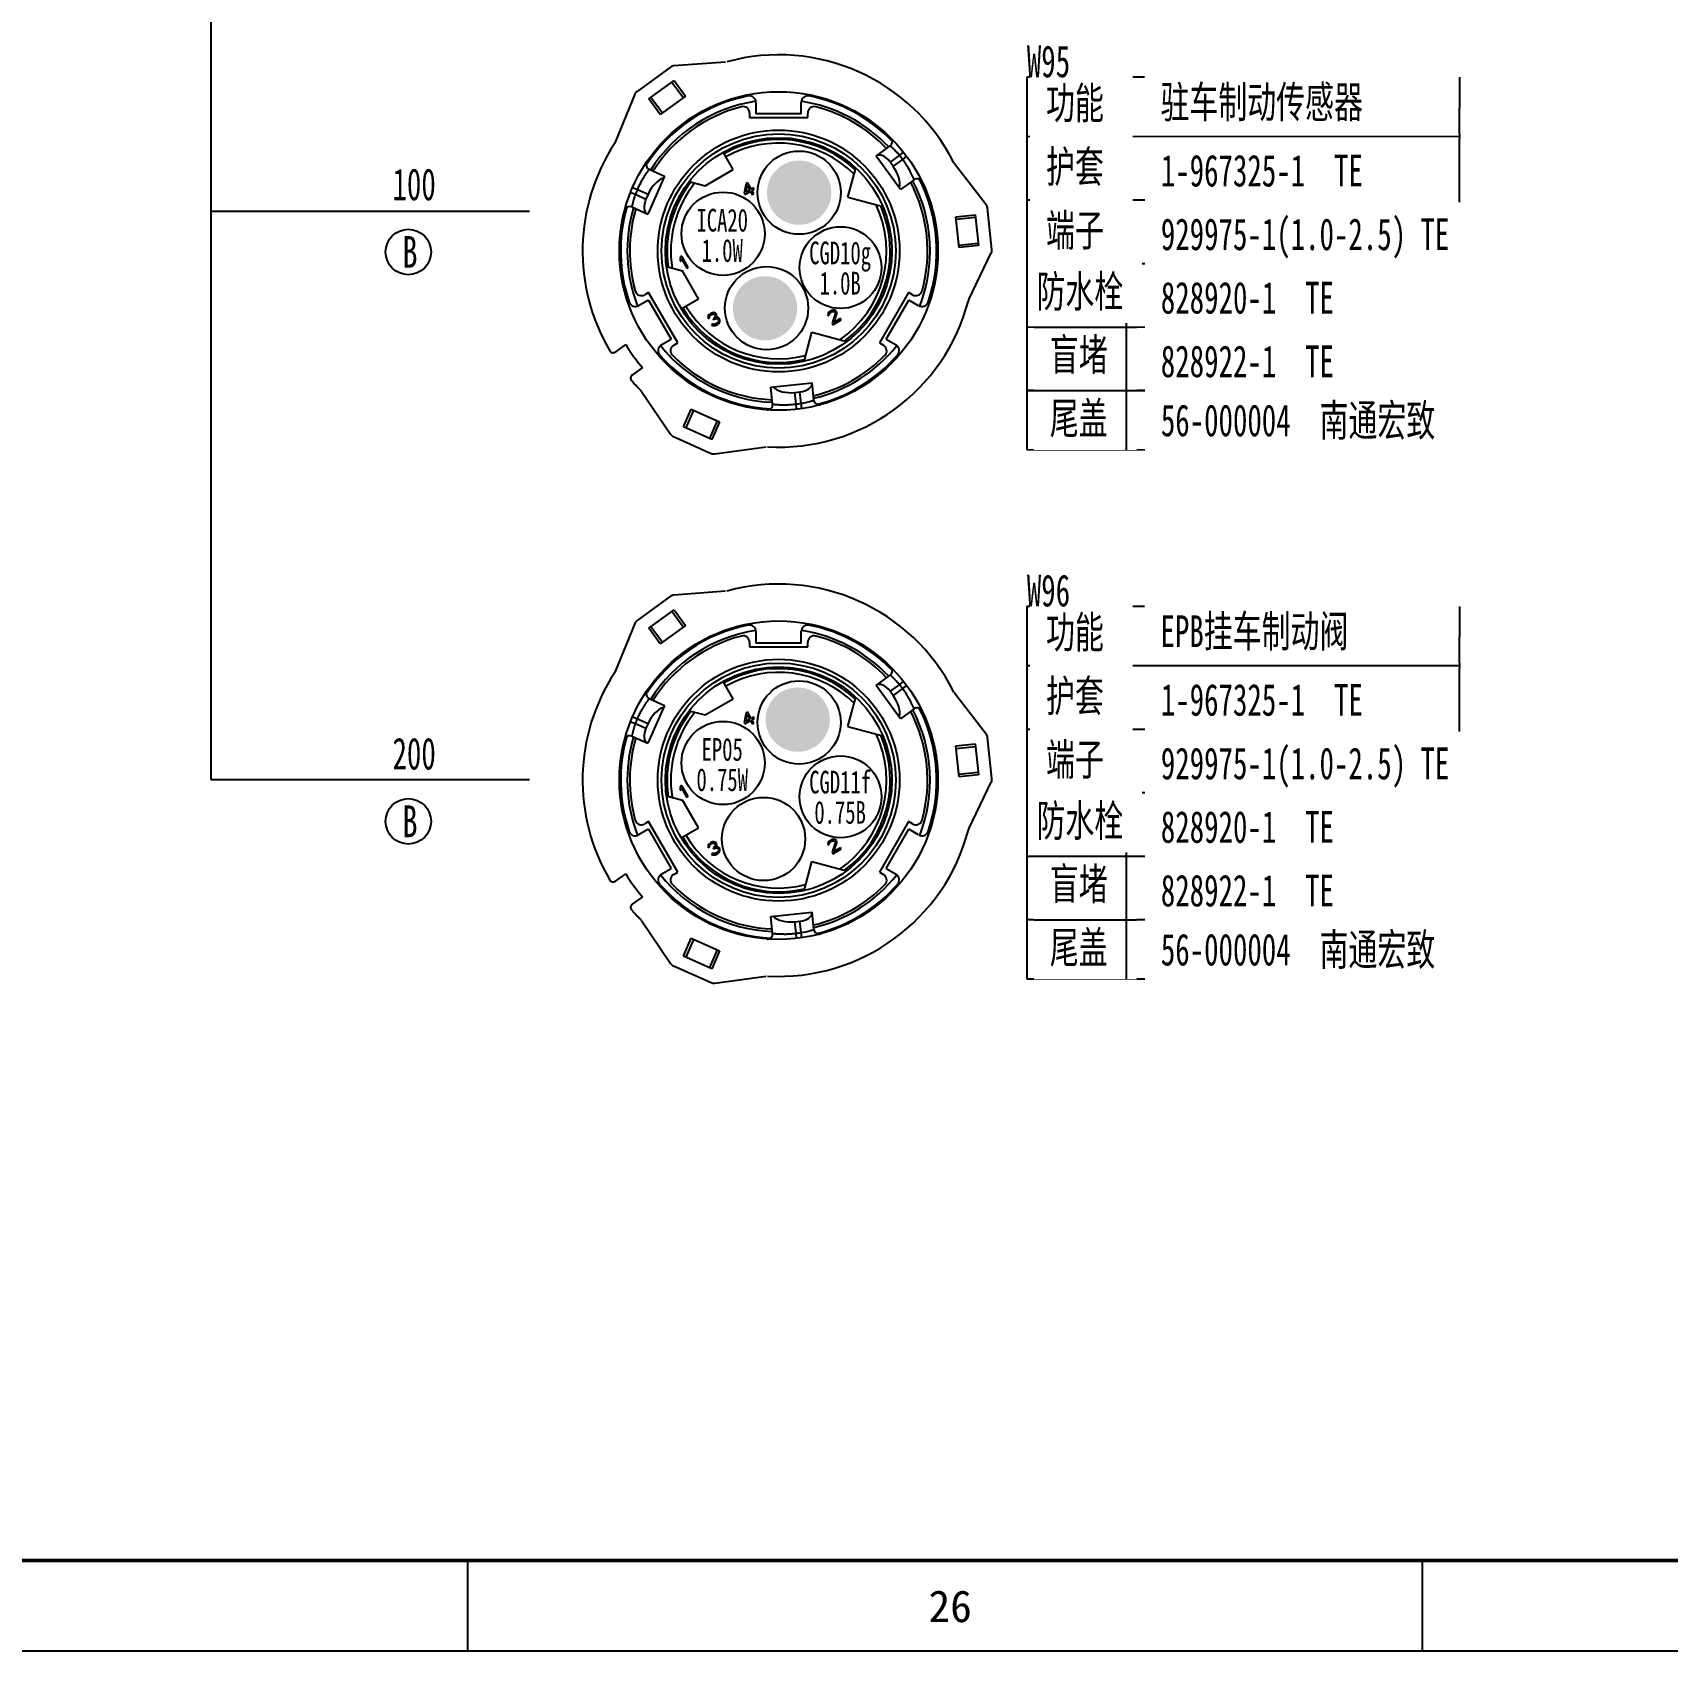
# Model space of a CAD drawing. Header units: millimetres. Extents: x 3853 to 7217, y 3585 to 4426.
# Drawn here: x 6433.2 to 6613.1, y 3584.9 to 3763.1 of the extents above; entities that cross this region are included whole.
import ezdxf

# ---------------------------------------------------------------- set-up
doc = ezdxf.new("R2010")
doc.units = ezdxf.units.MM
doc.layers.get('0').update_dxf_attribs({"lineweight": 25})
doc.layers.add('_0', color=7, linetype='Continuous', lineweight=25)
doc.layers.add('图框层', color=7, linetype='Continuous', lineweight=25)
doc.layers.add('DTM_AXIS', color=7, linetype='Continuous')
doc.layers.add('原理框图层', color=7, linetype='Continuous')
doc.styles.get("Standard").update_dxf_attribs({"font": ''})
doc.styles.add('标准', font='', dxfattribs={"width": 0.667})
doc.styles.get('Standard').set_extended_font_data('SimSun')
doc.styles.get('标准').set_extended_font_data('SimSun')

# ---------------------------------------------------------------- blocks, each defined once
blk = doc.blocks.new('ZwmFrameMain_A0X4^_^分区图框^_^landscape')
at = {"color": 3}
for p, q in [((2603.13, 0), (2603.13, -10)), ((2708.25, 0), (2708.25, -10))]:
    blk.add_line(p, q, dxfattribs=at)
at = {"lineweight": 50}
blk.add_line((3329, 0), (0, 0), dxfattribs=at)
at = {"layer": '图框层', "color": 1}
blk.add_line((3339, -10), (-25, -10), dxfattribs=at)
at = {"color": 3, "insert": (2653.9, -3.29), "char_height": 3.5, "attachment_point": 1}
blk.add_mtext_dynamic_manual_height_columns('26', width=5.7094, gutter_width=1, heights=[0], dxfattribs=at)

msp = doc.modelspace()

# ---------------------------------------------------------------- hatches: boundary and pattern name
at = {"layer": '_0', "linetype": 'ByBlock', "lineweight": -3}
h = msp.add_hatch(color=0, dxfattribs=at)
h.dxf.hatch_style = 1
edge = h.paths.add_edge_path()
edge.add_arc((6517.56, 3745.48), 3.54, 0, 360)
h = msp.add_hatch(color=0, dxfattribs=at)
h.dxf.hatch_style = 1
edge = h.paths.add_edge_path()
edge.add_arc((6513.81, 3732.75), 3.54, 0, 360)
h = msp.add_hatch(color=0, dxfattribs=at)
h.dxf.hatch_style = 1
edge = h.paths.add_edge_path()
edge.add_arc((6517.41, 3687.48), 3.54, 0, 360)

# ---------------------------------------------------------------- linework, layer by layer
at = {"color": 0, "linetype": 'ByBlock', "lineweight": -3}
for p, q in [((6509.47, 3759.86), (6503.78, 3759.44)), ((6503.56, 3757.65), (6504.82, 3755.92)), ((6499.48, 3756.32), (6497.33, 3751.03)), ((6501.25, 3755.98), (6502.51, 3754.25)), ((6512.81, 3755.42), (6512.81, 3754.16)), ((6517.8, 3754.16), (6517.8, 3755.42)), ((6512.1, 3754.24), (6512.1, 3753.74)), ((6512.1, 3753.74), (6518.51, 3753.74)), ((6517.8, 3754.16), (6512.81, 3754.16)), ((6518.51, 3753.74), (6518.51, 3754.24)), ((6527.22, 3751.68), (6527.36, 3751.78)), ((6526.04, 3749.5), (6527.59, 3750.63)), ((6500.87, 3749), (6501.03, 3748.92)), ((6510.3, 3748.02), (6509.2, 3749.93)), ((6522.94, 3744.98), (6523.8, 3748.19)), ((6528.72, 3745.81), (6526.04, 3749.5)), ((6528.6, 3749.59), (6527.57, 3748.85)), ((6527.91, 3748.39), (6527.57, 3748.85)), ((6528.94, 3749.14), (6527.91, 3748.39)), ((6529.02, 3749.93), (6528.6, 3749.59)), ((6529.39, 3749.48), (6528.94, 3749.14)), ((6538.17, 3744.13), (6534.67, 3748.64)), ((6502.75, 3747.3), (6500.9, 3743.13)), ((6501.04, 3748.06), (6502.75, 3747.3)), ((6505.46, 3746.71), (6507.23, 3746.24)), ((6507.23, 3746.24), (6510.3, 3748.02)), ((6511.72, 3746.49), (6511.51, 3745.42)), ((6511.87, 3746.58), (6511.72, 3746.49)), ((6512.28, 3745.87), (6511.87, 3746.58)), ((6530.24, 3746.91), (6528.72, 3745.81)), ((6531.13, 3746.59), (6530.99, 3746.49)), ((6499.03, 3745.5), (6499.54, 3745.3)), ((6499.26, 3746.04), (6499.76, 3745.83)), ((6499.54, 3745.3), (6500.7, 3744.78)), ((6499.76, 3745.83), (6500.93, 3745.3)), ((6500.93, 3745.3), (6500.7, 3744.78)), ((6511.51, 3745.42), (6511.6, 3745.26)), ((6511.6, 3745.26), (6512.22, 3745.62)), ((6511.69, 3745.53), (6511.84, 3746.28)), ((6512.12, 3745.78), (6511.69, 3745.53)), ((6511.84, 3746.28), (6512.12, 3745.78)), ((6512.22, 3745.62), (6512.43, 3745.25)), ((6512.54, 3746.02), (6512.28, 3745.87)), ((6512.37, 3745.71), (6512.63, 3745.86)), ((6512.58, 3745.34), (6512.37, 3745.71)), ((6512.43, 3745.25), (6512.58, 3745.34)), ((6512.63, 3745.86), (6512.54, 3746.02)), ((6522.94, 3744.98), (6526.78, 3743.95)), ((6498.42, 3743.07), (6498.26, 3743.14)), ((6499.14, 3743.91), (6500.9, 3743.13)), ((6534.86, 3742.55), (6536.98, 3742.77)), ((6535.16, 3739.71), (6537.28, 3739.93)), ((6504.49, 3738.4), (6504.44, 3738.12)), ((6504.44, 3738.12), (6504.56, 3737.91)), ((6504.64, 3738.49), (6504.49, 3738.4)), ((6504.56, 3737.91), (6504.61, 3738.19)), ((6504.61, 3738.19), (6505.2, 3737.16)), ((6505.36, 3737.25), (6504.64, 3738.49)), ((6536.24, 3733.71), (6538.72, 3738.85)), ((6502.95, 3737.35), (6504.72, 3736.88)), ((6506.49, 3733.8), (6504.72, 3736.88)), ((6505.2, 3737.16), (6505.36, 3737.25)), ((6500.99, 3734.5), (6500.56, 3734.25)), ((6504.2, 3728.94), (6500.99, 3734.5)), ((6504.58, 3732.7), (6506.49, 3733.8)), ((6529.62, 3734.5), (6526.42, 3728.94)), ((6530.06, 3734.25), (6529.62, 3734.5)), ((6500.98, 3733.66), (6499.89, 3733.04)), ((6500.98, 3733.66), (6503.47, 3729.35)), ((6507.63, 3732.03), (6507.56, 3731.92)), ((6507.79, 3732.17), (6507.63, 3732.03)), ((6507.73, 3731.92), (6507.84, 3732.02)), ((6507.84, 3732.19), (6507.79, 3732.17)), ((6508.04, 3732.27), (6507.84, 3732.19)), ((6507.84, 3732.02), (6507.95, 3732.08)), ((6507.95, 3732.08), (6508.09, 3732.13)), ((6508.17, 3732.28), (6508.04, 3732.27)), ((6508.09, 3732.13), (6508.2, 3732.12)), ((6508.34, 3732.23), (6508.17, 3732.28)), ((6508.2, 3732.12), (6508.29, 3732.07)), ((6508.29, 3732.07), (6508.32, 3732.02)), ((6508.32, 3732.02), (6508.33, 3731.88)), ((6508.42, 3732.14), (6508.34, 3732.23)), ((6508.45, 3732.09), (6508.42, 3732.14)), ((6508.49, 3731.97), (6508.45, 3732.09)), ((6508.48, 3731.86), (6508.49, 3731.97)), ((6520.76, 3732.2), (6520.71, 3732.03)), ((6520.71, 3732.03), (6520.75, 3731.92)), ((6520.75, 3731.92), (6520.88, 3731.99)), ((6520.83, 3732.31), (6520.76, 3732.2)), ((6520.99, 3732.44), (6520.83, 3732.31)), ((6520.88, 3732.1), (6520.93, 3732.19)), ((6520.88, 3731.99), (6520.88, 3732.1)), ((6520.93, 3732.19), (6521.04, 3732.3)), ((6521.1, 3732.5), (6520.99, 3732.44)), ((6521.04, 3732.3), (6521.15, 3732.35)), ((6521.27, 3732.56), (6521.1, 3732.5)), ((6521.15, 3732.35), (6521.29, 3732.4)), ((6521.53, 3732.16), (6521.19, 3731.09)), ((6521.4, 3732.57), (6521.27, 3732.56)), ((6521.29, 3732.4), (6521.4, 3732.39)), ((6521.56, 3732.52), (6521.4, 3732.57)), ((6521.4, 3732.39), (6521.49, 3732.35)), ((6521.4, 3731.2), (6521.71, 3732.15)), ((6521.49, 3732.35), (6521.52, 3732.29)), ((6521.52, 3732.29), (6521.53, 3732.16)), ((6521.65, 3732.43), (6521.56, 3732.52)), ((6521.68, 3732.38), (6521.65, 3732.43)), ((6521.71, 3732.26), (6521.68, 3732.38)), ((6521.71, 3732.15), (6521.71, 3732.26)), ((6527.14, 3729.35), (6529.64, 3733.66)), ((6530.72, 3733.04), (6529.64, 3733.66)), ((6507.56, 3731.92), (6507.51, 3731.76)), ((6507.51, 3731.76), (6507.55, 3731.64)), ((6507.55, 3731.64), (6507.68, 3731.71)), ((6507.68, 3731.82), (6507.73, 3731.92)), ((6507.68, 3731.71), (6507.68, 3731.82)), ((6508.03, 3731.04), (6507.9, 3730.97)), ((6507.9, 3730.97), (6507.97, 3730.9)), ((6507.97, 3730.9), (6508.07, 3730.85)), ((6508.09, 3731), (6508.03, 3731.04)), ((6508.07, 3730.85), (6508.18, 3730.85)), ((6508.19, 3731.66), (6508.09, 3731.6)), ((6508.09, 3731.6), (6508.15, 3731.49)), ((6508.17, 3730.98), (6508.09, 3731)), ((6508.15, 3731.49), (6508.25, 3731.55)), ((6508.24, 3730.98), (6508.17, 3730.98)), ((6508.18, 3730.85), (6508.31, 3730.85)), ((6508.31, 3731.8), (6508.19, 3731.66)), ((6508.38, 3731.03), (6508.24, 3730.98)), ((6508.25, 3731.55), (6508.42, 3731.62)), ((6508.33, 3731.88), (6508.31, 3731.8)), ((6508.31, 3730.85), (6508.43, 3730.89)), ((6508.53, 3731.12), (6508.38, 3731.03)), ((6508.42, 3731.62), (6508.53, 3731.61)), ((6508.43, 3731.72), (6508.48, 3731.86)), ((6508.58, 3731.75), (6508.43, 3731.72)), ((6508.43, 3730.89), (6508.63, 3731.01)), ((6508.53, 3731.61), (6508.64, 3731.53)), ((6508.65, 3731.22), (6508.53, 3731.12)), ((6508.68, 3731.7), (6508.58, 3731.75)), ((6508.63, 3731.01), (6508.72, 3731.09)), ((6508.64, 3731.53), (6508.7, 3731.43)), ((6508.68, 3731.28), (6508.65, 3731.22)), ((6508.77, 3731.61), (6508.68, 3731.7)), ((6508.7, 3731.36), (6508.68, 3731.28)), ((6508.7, 3731.43), (6508.7, 3731.36)), ((6508.72, 3731.09), (6508.79, 3731.2)), ((6508.83, 3731.5), (6508.77, 3731.61)), ((6508.79, 3731.2), (6508.84, 3731.3)), ((6508.85, 3731.41), (6508.83, 3731.5)), ((6508.84, 3731.3), (6508.85, 3731.41)), ((6521.19, 3731.09), (6521.27, 3730.95)), ((6521.27, 3730.95), (6522.19, 3731.49)), ((6522.12, 3731.62), (6521.4, 3731.2)), ((6522.19, 3731.49), (6522.12, 3731.62)), ((6497.34, 3727.94), (6498.47, 3728.76)), ((6502.38, 3728.72), (6503.47, 3729.35)), ((6503.77, 3728.69), (6504.2, 3728.94)), ((6518.1, 3726.91), (6518.96, 3730.11)), ((6518.96, 3730.11), (6522.79, 3729.09)), ((6526.42, 3728.94), (6526.85, 3728.69)), ((6527.14, 3729.35), (6528.23, 3728.72)), ((6500.31, 3726.22), (6499.18, 3725.41)), ((6500.21, 3723.61), (6503.42, 3718.88)), ((6514.45, 3724.06), (6518.98, 3724.54)), ((6514.64, 3722.2), (6514.45, 3724.06)), ((6517.09, 3723.48), (6517.65, 3723.54)), ((6517.22, 3722.21), (6517.09, 3723.48)), ((6517.79, 3722.28), (6517.65, 3723.54)), ((6519.18, 3722.63), (6518.98, 3724.54)), ((6505.95, 3721.54), (6505.08, 3719.59)), ((6513.92, 3721.58), (6513.9, 3721.75)), ((6517.28, 3721.67), (6517.22, 3722.21)), ((6517.87, 3721.72), (6517.79, 3722.28)), ((6520.28, 3722.41), (6520.3, 3722.25)), ((6508.55, 3720.38), (6507.68, 3718.43)), ((6508.27, 3716.72), (6513.93, 3717.5)), ((6509.47, 3701.61), (6503.78, 3701.19)), ((6499.48, 3698.07), (6497.33, 3692.78)), ((6503.56, 3699.4), (6504.82, 3697.67)), ((6501.25, 3697.73), (6502.51, 3696)), ((6512.1, 3695.99), (6512.1, 3695.49)), ((6512.81, 3697.17), (6512.81, 3695.91)), ((6517.8, 3695.91), (6517.8, 3697.17)), ((6518.51, 3695.49), (6518.51, 3695.99)), ((6512.1, 3695.49), (6518.51, 3695.49)), ((6517.8, 3695.91), (6512.81, 3695.91)), ((6526.04, 3691.25), (6527.59, 3692.38)), ((6527.22, 3693.43), (6527.36, 3693.53)), ((6500.87, 3690.75), (6501.03, 3690.67)), ((6510.3, 3689.76), (6509.2, 3691.68)), ((6528.72, 3687.56), (6526.04, 3691.25)), ((6528.6, 3691.34), (6527.57, 3690.6)), ((6527.91, 3690.14), (6527.57, 3690.6)), ((6528.94, 3690.89), (6527.91, 3690.14)), ((6529.02, 3691.68), (6528.6, 3691.34)), ((6529.39, 3691.22), (6528.94, 3690.89)), ((6502.75, 3689.05), (6500.9, 3684.88)), ((6501.04, 3689.81), (6502.75, 3689.05)), ((6507.23, 3687.99), (6510.3, 3689.76)), ((6522.94, 3686.73), (6523.8, 3689.94)), ((6538.17, 3685.88), (6534.67, 3690.39)), ((6499.03, 3687.25), (6499.54, 3687.05)), ((6499.26, 3687.79), (6499.76, 3687.57)), ((6499.54, 3687.05), (6500.7, 3686.53)), ((6499.76, 3687.57), (6500.93, 3687.05)), ((6500.93, 3687.05), (6500.7, 3686.53)), ((6505.46, 3688.46), (6507.23, 3687.99)), ((6511.72, 3688.24), (6511.51, 3687.17)), ((6511.51, 3687.17), (6511.6, 3687.01)), ((6511.6, 3687.01), (6512.22, 3687.37)), ((6511.69, 3687.28), (6511.84, 3688.03)), ((6512.12, 3687.53), (6511.69, 3687.28)), ((6511.87, 3688.33), (6511.72, 3688.24)), ((6511.84, 3688.03), (6512.12, 3687.53)), ((6512.28, 3687.62), (6511.87, 3688.33)), ((6512.22, 3687.37), (6512.43, 3687)), ((6512.54, 3687.77), (6512.28, 3687.62)), ((6512.37, 3687.46), (6512.63, 3687.61)), ((6512.58, 3687.09), (6512.37, 3687.46)), ((6512.43, 3687), (6512.58, 3687.09)), ((6512.63, 3687.61), (6512.54, 3687.77)), ((6530.24, 3688.66), (6528.72, 3687.56)), ((6531.13, 3688.34), (6530.99, 3688.24)), ((6499.14, 3685.66), (6500.9, 3684.88)), ((6522.94, 3686.73), (6526.78, 3685.7)), ((6498.42, 3684.82), (6498.26, 3684.89)), ((6534.86, 3684.3), (6536.98, 3684.52)), ((6535.16, 3681.46), (6537.28, 3681.68)), ((6504.49, 3680.15), (6504.44, 3679.87)), ((6504.44, 3679.87), (6504.56, 3679.66)), ((6504.64, 3680.24), (6504.49, 3680.15)), ((6504.56, 3679.66), (6504.61, 3679.94)), ((6504.61, 3679.94), (6505.2, 3678.91)), ((6505.36, 3679), (6504.64, 3680.24)), ((6536.24, 3675.46), (6538.72, 3680.6)), ((6502.95, 3679.1), (6504.72, 3678.63)), ((6506.49, 3675.55), (6504.72, 3678.63)), ((6505.2, 3678.91), (6505.36, 3679)), ((6500.99, 3676.25), (6500.56, 3676)), ((6504.2, 3670.69), (6500.99, 3676.25)), ((6529.62, 3676.25), (6526.42, 3670.69)), ((6530.06, 3676), (6529.62, 3676.25)), ((6500.98, 3675.41), (6499.89, 3674.79)), ((6500.98, 3675.41), (6503.47, 3671.09)), ((6504.58, 3674.45), (6506.49, 3675.55)), ((6527.14, 3671.09), (6529.64, 3675.41)), ((6530.72, 3674.79), (6529.64, 3675.41)), ((6507.56, 3673.67), (6507.51, 3673.51)), ((6507.51, 3673.51), (6507.55, 3673.39)), ((6507.55, 3673.39), (6507.68, 3673.46)), ((6507.63, 3673.78), (6507.56, 3673.67)), ((6507.79, 3673.91), (6507.63, 3673.78)), ((6507.68, 3673.57), (6507.73, 3673.67)), ((6507.68, 3673.46), (6507.68, 3673.57)), ((6507.73, 3673.67), (6507.84, 3673.77)), ((6507.84, 3673.94), (6507.79, 3673.91)), ((6508.04, 3674.02), (6507.84, 3673.94)), ((6507.84, 3673.77), (6507.95, 3673.83)), ((6508.03, 3672.79), (6507.9, 3672.72)), ((6507.9, 3672.72), (6507.97, 3672.65)), ((6507.95, 3673.83), (6508.09, 3673.88)), ((6507.97, 3672.65), (6508.07, 3672.6)), ((6508.09, 3672.75), (6508.03, 3672.79)), ((6508.17, 3674.03), (6508.04, 3674.02)), ((6508.07, 3672.6), (6508.18, 3672.6)), ((6508.09, 3673.88), (6508.2, 3673.87)), ((6508.19, 3673.41), (6508.09, 3673.35)), ((6508.09, 3673.35), (6508.15, 3673.24)), ((6508.17, 3672.73), (6508.09, 3672.75)), ((6508.15, 3673.24), (6508.25, 3673.3)), ((6508.34, 3673.98), (6508.17, 3674.03)), ((6508.24, 3672.73), (6508.17, 3672.73)), ((6508.18, 3672.6), (6508.31, 3672.6)), ((6508.31, 3673.55), (6508.19, 3673.41)), ((6508.2, 3673.87), (6508.29, 3673.82)), ((6508.38, 3672.78), (6508.24, 3672.73)), ((6508.25, 3673.3), (6508.42, 3673.37)), ((6508.29, 3673.82), (6508.32, 3673.77)), ((6508.33, 3673.63), (6508.31, 3673.55)), ((6508.31, 3672.6), (6508.43, 3672.64)), ((6508.32, 3673.77), (6508.33, 3673.63)), ((6508.42, 3673.89), (6508.34, 3673.98)), ((6508.53, 3672.87), (6508.38, 3672.78)), ((6508.45, 3673.84), (6508.42, 3673.89)), ((6508.42, 3673.37), (6508.53, 3673.36)), ((6508.43, 3673.47), (6508.48, 3673.61)), ((6508.58, 3673.5), (6508.43, 3673.47)), ((6508.43, 3672.64), (6508.63, 3672.75)), ((6508.49, 3673.72), (6508.45, 3673.84)), ((6508.48, 3673.61), (6508.49, 3673.72)), ((6508.53, 3673.36), (6508.64, 3673.28)), ((6508.65, 3672.97), (6508.53, 3672.87)), ((6508.68, 3673.45), (6508.58, 3673.5)), ((6508.63, 3672.75), (6508.72, 3672.84)), ((6508.64, 3673.28), (6508.7, 3673.18)), ((6508.68, 3673.03), (6508.65, 3672.97)), ((6508.77, 3673.36), (6508.68, 3673.45)), ((6508.7, 3673.11), (6508.68, 3673.03)), ((6508.7, 3673.18), (6508.7, 3673.11)), ((6508.72, 3672.84), (6508.79, 3672.95)), ((6508.83, 3673.25), (6508.77, 3673.36)), ((6508.79, 3672.95), (6508.84, 3673.05)), ((6508.85, 3673.16), (6508.83, 3673.25)), ((6508.84, 3673.05), (6508.85, 3673.16)), ((6520.76, 3673.95), (6520.71, 3673.78)), ((6520.71, 3673.78), (6520.75, 3673.66)), ((6520.75, 3673.66), (6520.88, 3673.74)), ((6520.83, 3674.06), (6520.76, 3673.95)), ((6520.99, 3674.19), (6520.83, 3674.06)), ((6520.88, 3673.85), (6520.93, 3673.94)), ((6520.88, 3673.74), (6520.88, 3673.85)), ((6520.93, 3673.94), (6521.04, 3674.04)), ((6521.1, 3674.25), (6520.99, 3674.19)), ((6521.04, 3674.04), (6521.15, 3674.1)), ((6521.27, 3674.31), (6521.1, 3674.25)), ((6521.15, 3674.1), (6521.29, 3674.15)), ((6521.53, 3673.91), (6521.19, 3672.84)), ((6521.19, 3672.84), (6521.27, 3672.7)), ((6521.4, 3674.32), (6521.27, 3674.31)), ((6521.27, 3672.7), (6522.19, 3673.24)), ((6521.29, 3674.15), (6521.4, 3674.14)), ((6521.56, 3674.27), (6521.4, 3674.32)), ((6521.4, 3674.14), (6521.49, 3674.1)), ((6521.4, 3672.95), (6521.71, 3673.9)), ((6522.12, 3673.37), (6521.4, 3672.95)), ((6521.49, 3674.1), (6521.52, 3674.04)), ((6521.52, 3674.04), (6521.53, 3673.91)), ((6521.65, 3674.18), (6521.56, 3674.27)), ((6521.68, 3674.13), (6521.65, 3674.18)), ((6521.71, 3674.01), (6521.68, 3674.13)), ((6521.71, 3673.9), (6521.71, 3674.01)), ((6522.19, 3673.24), (6522.12, 3673.37)), ((6502.38, 3670.47), (6503.47, 3671.09)), ((6518.1, 3668.65), (6518.96, 3671.86)), ((6518.96, 3671.86), (6522.79, 3670.83)), ((6527.14, 3671.09), (6528.23, 3670.47)), ((6497.34, 3669.69), (6498.47, 3670.51)), ((6503.77, 3670.44), (6504.2, 3670.69)), ((6526.42, 3670.69), (6526.85, 3670.44)), ((6500.31, 3667.97), (6499.18, 3667.16)), ((6514.45, 3665.81), (6518.98, 3666.29)), ((6514.64, 3663.95), (6514.45, 3665.81)), ((6519.18, 3664.38), (6518.98, 3666.29)), ((6500.21, 3665.36), (6503.42, 3660.63)), ((6517.09, 3665.23), (6517.65, 3665.29)), ((6517.22, 3663.96), (6517.09, 3665.23)), ((6517.28, 3663.42), (6517.22, 3663.96)), ((6517.79, 3664.03), (6517.65, 3665.29)), ((6517.87, 3663.47), (6517.79, 3664.03)), ((6520.28, 3664.16), (6520.3, 3664)), ((6505.95, 3663.29), (6505.08, 3661.34)), ((6508.55, 3662.13), (6507.68, 3660.18)), ((6513.92, 3663.33), (6513.9, 3663.5)), ((6508.27, 3658.47), (6513.93, 3659.25))]:
    msp.add_line(p, q, dxfattribs=at)
for centre, radius in [((6515.31, 3739.06), 13.31), ((6515.31, 3739.06), 12.9), ((6515.31, 3739.06), 12.47), ((6515.31, 3680.81), 13.31), ((6515.31, 3680.81), 12.9), ((6515.31, 3680.81), 12.47)]:
    msp.add_circle(centre, radius, dxfattribs=at)
for centre, radius, start, end in [((6515.31, 3739.06), 21.59, 26.7009, 105.2991), ((6515.31, 3739.06), 17.39, 101.0875, 147.1828), ((6515.31, 3739.06), 16.67, 98.6388, 147.6375), ((6512.1, 3755.42), 0.713, 0, 101.0875), ((6518.51, 3755.42), 0.713, 78.9125, 180), ((6515.31, 3739.06), 16.67, 43.379, 81.3612), ((6515.31, 3739.06), 17.39, 43.8974, 78.9125), ((6515.31, 3739.06), 16.39, 104.4775, 147.4912), ((6511.39, 3754.24), 0.713, 0, 104.4775), ((6519.23, 3754.24), 0.713, 75.5225, 180), ((6515.31, 3739.06), 16.39, 43.5085, 75.5225), ((6515.31, 3739.06), 21.59, 146.7009, 210.5903), ((6496.67, 3751.3), 0.713, 326.7009, 337.7878), ((6515.31, 3739.06), 12.28, 46.5848, 119.335), ((6515.31, 3739.06), 11.87, 45.5046, 119.3119), ((6527.26, 3751.09), 0.57, 305.9997, 28.3784), ((6501.28, 3748.58), 0.57, 153.8118, 246.0003), ((6515.31, 3739.06), 16.96, 36.4815, 38.4079), ((6535.23, 3749.08), 0.713, 206.7009, 217.7878), ((6515.31, 3739.06), 12.28, 141.7581, 188.2419), ((6515.31, 3739.06), 11.87, 140.9023, 189.0977), ((6515.31, 3739.06), 16.39, 344.4775, 27.4912), ((6515.31, 3739.06), 16.67, 338.6388, 27.6375), ((6530.57, 3746.45), 0.57, 25.8358, 126.0003), ((6515.31, 3739.06), 17.39, 341.0875, 27.1828), ((6515.31, 3739.06), 16.96, 156.4815, 158.4079), ((6515.31, 3739.06), 17.39, 163.9342, 198.9125), ((6498.91, 3743.39), 0.57, 65.9997, 146.5798), ((6515.31, 3739.06), 16.67, 163.379, 201.3612), ((6515.31, 3739.06), 16.39, 163.5085, 195.5225), ((6515.31, 3739.06), 11.87, 304.574, 25.426), ((6515.31, 3739.06), 12.28, 306.1901, 23.8099), ((6500.2, 3734.86), 0.713, 195.5225, 300), ((6530.41, 3734.86), 0.713, 240, 344.4775), ((6499.53, 3733.65), 0.713, 198.9125, 300), ((6515.31, 3739.06), 12.28, 210.665, 283.4152), ((6515.31, 3739.06), 11.87, 210.6881, 284.4954), ((6515.31, 3739.06), 21.59, 266.7009, 345.2991), ((6531.08, 3733.65), 0.713, 240, 341.0875), ((6536.88, 3733.4), 0.713, 154.2122, 165.2991), ((6502.74, 3728.1), 0.713, 120, 221.0875), ((6515.31, 3739.06), 16.67, 218.6388, 267.6375), ((6504.12, 3728.07), 0.713, 120, 224.4775), ((6515.31, 3739.06), 16.67, 283.379, 321.3612), ((6526.49, 3728.07), 0.713, 315.5225, 60), ((6527.87, 3728.1), 0.713, 318.9125, 60), ((6497.09, 3728.29), 0.428, 210.5903, 306), ((6515.31, 3739.06), 17.39, 221.0875, 267.1907), ((6515.31, 3739.06), 16.39, 224.4775, 267.4912), ((6515.31, 3739.06), 16.39, 283.5085, 315.5225), ((6515.31, 3739.06), 17.39, 283.8577, 318.9125), ((6499.44, 3725.06), 0.428, 126, 221.4097), ((6515.31, 3739.06), 21.59, 221.4097, 225.2991), ((6499.62, 3723.21), 0.713, 34.2122, 45.2991), ((6514.08, 3722.14), 0.57, 265.8358, 6.0003), ((6515.31, 3739.06), 16.96, 276.4815, 278.4079), ((6516.36, 3730.9), 8.73, 279.3748, 286.295), ((6519.75, 3722.69), 0.57, 185.9997, 284.2369), ((6515.31, 3680.81), 21.59, 26.7009, 105.2991), ((6515.31, 3680.81), 17.39, 101.0875, 147.1828), ((6512.1, 3697.17), 0.713, 0, 101.0875), ((6518.51, 3697.17), 0.713, 78.9125, 180), ((6515.31, 3680.81), 17.39, 43.8974, 78.9125), ((6515.31, 3680.81), 16.67, 98.6388, 147.6375), ((6515.31, 3680.81), 16.39, 104.4775, 147.4912), ((6511.39, 3695.99), 0.713, 0, 104.4775), ((6515.31, 3680.81), 16.67, 43.379, 81.3612), ((6519.23, 3695.99), 0.713, 75.5225, 180), ((6515.31, 3680.81), 16.39, 43.5085, 75.5225), ((6515.31, 3680.81), 21.59, 146.7009, 210.5903), ((6496.67, 3693.05), 0.713, 326.7009, 337.7878), ((6515.31, 3680.81), 12.28, 46.5848, 119.335), ((6515.31, 3680.81), 11.87, 45.5046, 119.3119), ((6527.26, 3692.84), 0.57, 305.9997, 28.3784), ((6501.28, 3690.33), 0.57, 153.8118, 246.0003), ((6515.31, 3680.81), 16.96, 36.4815, 38.4079), ((6535.23, 3690.83), 0.713, 206.7009, 217.7878), ((6515.31, 3680.81), 16.96, 156.4815, 158.4079), ((6515.31, 3680.81), 12.28, 141.7581, 188.2419), ((6515.31, 3680.81), 11.87, 140.9023, 189.0977), ((6515.31, 3680.81), 16.39, 344.4775, 27.4912), ((6515.31, 3680.81), 16.67, 338.6388, 27.6375), ((6530.57, 3688.2), 0.57, 25.8358, 126.0003), ((6515.31, 3680.81), 17.39, 341.0875, 27.1828), ((6515.31, 3680.81), 17.39, 163.9342, 198.9125), ((6498.91, 3685.14), 0.57, 65.9997, 146.5798), ((6515.31, 3680.81), 16.67, 163.379, 201.3612), ((6515.31, 3680.81), 16.39, 163.5085, 195.5225), ((6515.31, 3680.81), 11.87, 304.574, 25.426), ((6515.31, 3680.81), 12.28, 306.1901, 23.8099), ((6500.2, 3676.61), 0.713, 195.5225, 300), ((6530.41, 3676.61), 0.713, 240, 344.4775), ((6499.53, 3675.4), 0.713, 198.9125, 300), ((6515.31, 3680.81), 12.28, 210.665, 283.4152), ((6515.31, 3680.81), 11.87, 210.6881, 284.4954), ((6515.31, 3680.81), 21.59, 266.7009, 345.2991), ((6531.08, 3675.4), 0.713, 240, 341.0875), ((6536.88, 3675.15), 0.713, 154.2122, 165.2991), ((6497.09, 3670.04), 0.428, 210.5903, 306), ((6502.74, 3669.85), 0.713, 120, 221.0875), ((6515.31, 3680.81), 17.39, 221.0875, 267.1907), ((6515.31, 3680.81), 16.67, 218.6388, 267.6375), ((6504.12, 3669.82), 0.713, 120, 224.4775), ((6515.31, 3680.81), 16.39, 224.4775, 267.4912), ((6515.31, 3680.81), 16.39, 283.5085, 315.5225), ((6515.31, 3680.81), 16.67, 283.379, 321.3612), ((6515.31, 3680.81), 17.39, 283.8577, 318.9125), ((6526.49, 3669.82), 0.713, 315.5225, 60), ((6527.87, 3669.85), 0.713, 318.9125, 60), ((6499.44, 3666.81), 0.428, 126, 221.4097), ((6515.31, 3680.81), 21.59, 221.4097, 225.2991), ((6499.62, 3664.95), 0.713, 34.2122, 45.2991), ((6514.08, 3663.89), 0.57, 265.8358, 6.0003), ((6515.31, 3680.81), 16.96, 276.4815, 278.4079), ((6516.36, 3672.65), 8.73, 279.3748, 286.295), ((6519.75, 3664.44), 0.57, 185.9997, 284.2369)]:
    msp.add_arc(centre, radius, start, end, dxfattribs=at)
for centre, major_axis, start_param, end_param in [((6526.91, 3748.37), (-0.84, 1.15), 4.712389, 6.283185), ((6526.71, 3747.52), (-1.51, 2.08), 3.57796, 4.712389), ((6502.28, 3744.7), (1.04, 2.34), 0.436367, 1.570796), ((6501.45, 3744.45), (0.58, 1.3), 1.570796, 3.141593), ((6516.93, 3724.96), (2.55, 0.27), 3.57796, 4.712389), ((6517.57, 3724.36), (1.42, 0.15), 4.712389, 6.283185), ((6526.91, 3690.11), (-0.84, 1.15), 4.712389, 6.283185), ((6502.28, 3686.45), (1.04, 2.34), 0.436367, 1.570796), ((6526.71, 3689.27), (-1.51, 2.08), 3.57796, 4.712389), ((6501.45, 3686.2), (0.58, 1.3), 1.570796, 3.141593), ((6516.93, 3666.71), (2.55, 0.27), 3.57796, 4.712389), ((6517.57, 3666.11), (1.42, 0.15), 4.712389, 6.283185)]:
    msp.add_ellipse(centre, major_axis=major_axis, ratio=0.57735, start_param=start_param, end_param=end_param, dxfattribs=at)
for points, knots in [([(6528.6, 3749.59), (6528.54, 3749.67), (6528.42, 3749.81), (6528.24, 3750), (6528.1, 3750.15), (6527.99, 3750.26), (6527.91, 3750.34), (6527.84, 3750.4), (6527.78, 3750.46), (6527.73, 3750.51), (6527.69, 3750.55), (6527.66, 3750.57), (6527.64, 3750.59), (6527.63, 3750.6), (6527.62, 3750.61), (6527.61, 3750.62), (6527.6, 3750.62), (6527.6, 3750.62), (6527.6, 3750.63), (6527.6, 3750.63), (6527.59, 3750.63)], [0, 0, 0, 0, 0.193846, 0.380304, 0.55244, 0.631119, 0.703875, 0.770014, 0.828874, 0.879854, 0.9224, 0.940359, 0.956033, 0.969379, 0.980358, 0.988931, 0.995071, 0.997225, 0.998765, 1, 1, 1, 1]), ([(6530.24, 3746.91), (6530.24, 3746.91), (6530.24, 3746.91), (6530.23, 3746.91), (6530.23, 3746.92), (6530.23, 3746.92), (6530.22, 3746.94), (6530.21, 3746.96), (6530.2, 3746.98), (6530.19, 3747.02), (6530.17, 3747.05), (6530.15, 3747.11), (6530.1, 3747.2), (6530.05, 3747.32), (6529.98, 3747.45), (6529.9, 3747.6), (6529.82, 3747.77), (6529.68, 3748.01), (6529.49, 3748.34), (6529.23, 3748.74), (6529.04, 3749.01), (6528.94, 3749.14)], [0, 0, 0, 0, 0.000309, 0.001234, 0.002772, 0.004922, 0.011051, 0.019609, 0.030568, 0.043889, 0.059533, 0.077458, 0.11992, 0.170802, 0.229559, 0.295601, 0.368282, 0.446924, 0.619126, 0.805827, 1, 1, 1, 1]), ([(6501.04, 3748.06), (6501.04, 3748.06), (6501.04, 3748.06), (6501.04, 3748.06), (6501.04, 3748.05), (6501.03, 3748.05), (6501.03, 3748.04), (6501.01, 3748.02), (6501, 3748), (6500.98, 3747.97), (6500.95, 3747.93), (6500.91, 3747.88), (6500.86, 3747.8), (6500.78, 3747.69), (6500.7, 3747.57), (6500.61, 3747.43), (6500.51, 3747.27), (6500.36, 3747.03), (6500.18, 3746.7), (6499.96, 3746.28), (6499.82, 3745.98), (6499.76, 3745.83)], [0, 0, 0, 0, 0.000309, 0.001234, 0.002772, 0.004922, 0.011051, 0.019609, 0.030568, 0.043889, 0.059533, 0.077458, 0.11992, 0.170802, 0.229558, 0.2956, 0.368282, 0.446924, 0.619125, 0.805825, 1, 1, 1, 1]), ([(6499.54, 3745.3), (6499.51, 3745.21), (6499.44, 3745.04), (6499.36, 3744.79), (6499.3, 3744.59), (6499.26, 3744.44), (6499.24, 3744.33), (6499.22, 3744.24), (6499.2, 3744.16), (6499.18, 3744.09), (6499.17, 3744.04), (6499.16, 3744), (6499.16, 3743.98), (6499.15, 3743.96), (6499.15, 3743.94), (6499.15, 3743.93), (6499.15, 3743.92), (6499.14, 3743.92), (6499.14, 3743.92), (6499.14, 3743.91), (6499.14, 3743.91)], [0, 0, 0, 0, 0.193845, 0.380304, 0.55244, 0.631119, 0.703875, 0.770013, 0.828874, 0.879854, 0.9224, 0.940359, 0.956033, 0.969379, 0.980358, 0.988931, 0.995071, 0.997225, 0.998765, 1, 1, 1, 1]), ([(6514.64, 3722.2), (6514.64, 3722.2), (6514.64, 3722.2), (6514.65, 3722.2), (6514.65, 3722.2), (6514.66, 3722.2), (6514.67, 3722.2), (6514.7, 3722.2), (6514.72, 3722.19), (6514.76, 3722.19), (6514.8, 3722.19), (6514.86, 3722.18), (6514.96, 3722.17), (6515.09, 3722.16), (6515.24, 3722.15), (6515.41, 3722.14), (6515.6, 3722.14), (6515.88, 3722.13), (6516.25, 3722.13), (6516.73, 3722.16), (6517.06, 3722.19), (6517.22, 3722.21)], [0, 0, 0, 0, 0.000309, 0.001234, 0.002772, 0.004922, 0.011051, 0.019609, 0.030568, 0.043889, 0.059533, 0.077458, 0.11992, 0.170802, 0.229559, 0.295601, 0.368282, 0.446924, 0.619126, 0.805827, 1, 1, 1, 1]), ([(6518.81, 3722.52), (6518.84, 3722.52), (6518.89, 3722.54), (6518.97, 3722.56), (6519.03, 3722.58), (6519.08, 3722.6), (6519.12, 3722.61), (6519.14, 3722.62), (6519.16, 3722.62), (6519.17, 3722.63), (6519.18, 3722.63), (6519.18, 3722.63), (6519.18, 3722.63), (6519.18, 3722.63), (6519.18, 3722.63)], [0, 0, 0, 0, 0.224256, 0.423569, 0.595736, 0.739115, 0.852274, 0.897152, 0.934046, 0.962833, 0.98345, 0.990682, 0.995854, 1, 1, 1, 1]), ([(6528.6, 3691.34), (6528.54, 3691.42), (6528.42, 3691.55), (6528.24, 3691.75), (6528.1, 3691.9), (6527.99, 3692.01), (6527.91, 3692.09), (6527.84, 3692.15), (6527.78, 3692.21), (6527.73, 3692.26), (6527.69, 3692.3), (6527.66, 3692.32), (6527.64, 3692.33), (6527.63, 3692.35), (6527.62, 3692.36), (6527.61, 3692.37), (6527.6, 3692.37), (6527.6, 3692.37), (6527.6, 3692.38), (6527.6, 3692.38), (6527.59, 3692.38)], [0, 0, 0, 0, 0.193846, 0.380304, 0.55244, 0.631119, 0.703875, 0.770014, 0.828874, 0.879854, 0.9224, 0.940359, 0.956033, 0.969379, 0.980358, 0.988931, 0.995071, 0.997225, 0.998765, 1, 1, 1, 1]), ([(6530.24, 3688.66), (6530.24, 3688.66), (6530.24, 3688.66), (6530.23, 3688.66), (6530.23, 3688.67), (6530.23, 3688.67), (6530.22, 3688.69), (6530.21, 3688.71), (6530.2, 3688.73), (6530.19, 3688.76), (6530.17, 3688.8), (6530.15, 3688.86), (6530.1, 3688.95), (6530.05, 3689.07), (6529.98, 3689.2), (6529.9, 3689.35), (6529.82, 3689.52), (6529.68, 3689.76), (6529.49, 3690.09), (6529.23, 3690.49), (6529.04, 3690.76), (6528.94, 3690.89)], [0, 0, 0, 0, 0.000309, 0.001234, 0.002772, 0.004922, 0.011051, 0.019609, 0.030568, 0.043889, 0.059533, 0.077458, 0.11992, 0.170802, 0.229559, 0.295601, 0.368282, 0.446924, 0.619126, 0.805827, 1, 1, 1, 1]), ([(6501.04, 3689.81), (6501.04, 3689.81), (6501.04, 3689.81), (6501.04, 3689.81), (6501.04, 3689.8), (6501.03, 3689.8), (6501.03, 3689.79), (6501.01, 3689.77), (6501, 3689.74), (6500.98, 3689.72), (6500.95, 3689.68), (6500.91, 3689.63), (6500.86, 3689.55), (6500.78, 3689.44), (6500.7, 3689.32), (6500.61, 3689.18), (6500.51, 3689.02), (6500.36, 3688.78), (6500.18, 3688.45), (6499.96, 3688.03), (6499.82, 3687.73), (6499.76, 3687.57)], [0, 0, 0, 0, 0.000309, 0.001234, 0.002772, 0.004922, 0.011051, 0.019609, 0.030568, 0.043889, 0.059533, 0.077458, 0.11992, 0.170802, 0.229558, 0.2956, 0.368282, 0.446924, 0.619125, 0.805825, 1, 1, 1, 1]), ([(6499.54, 3687.05), (6499.51, 3686.96), (6499.44, 3686.79), (6499.36, 3686.54), (6499.3, 3686.33), (6499.26, 3686.18), (6499.24, 3686.08), (6499.22, 3685.99), (6499.2, 3685.91), (6499.18, 3685.84), (6499.17, 3685.79), (6499.16, 3685.75), (6499.16, 3685.73), (6499.15, 3685.71), (6499.15, 3685.69), (6499.15, 3685.68), (6499.15, 3685.67), (6499.14, 3685.67), (6499.14, 3685.67), (6499.14, 3685.66), (6499.14, 3685.66)], [0, 0, 0, 0, 0.193845, 0.380304, 0.55244, 0.631119, 0.703875, 0.770013, 0.828874, 0.879854, 0.9224, 0.940359, 0.956033, 0.969379, 0.980358, 0.988931, 0.995071, 0.997225, 0.998765, 1, 1, 1, 1]), ([(6514.64, 3663.95), (6514.64, 3663.95), (6514.64, 3663.95), (6514.65, 3663.95), (6514.65, 3663.95), (6514.66, 3663.95), (6514.67, 3663.95), (6514.7, 3663.95), (6514.72, 3663.94), (6514.76, 3663.94), (6514.8, 3663.94), (6514.86, 3663.93), (6514.96, 3663.92), (6515.09, 3663.91), (6515.24, 3663.9), (6515.41, 3663.89), (6515.6, 3663.89), (6515.88, 3663.88), (6516.25, 3663.88), (6516.73, 3663.91), (6517.06, 3663.94), (6517.22, 3663.96)], [0, 0, 0, 0, 0.000309, 0.001234, 0.002772, 0.004922, 0.011051, 0.019609, 0.030568, 0.043889, 0.059533, 0.077458, 0.11992, 0.170802, 0.229559, 0.295601, 0.368282, 0.446924, 0.619126, 0.805827, 1, 1, 1, 1]), ([(6518.81, 3664.27), (6518.84, 3664.27), (6518.89, 3664.29), (6518.97, 3664.31), (6519.03, 3664.33), (6519.08, 3664.35), (6519.12, 3664.36), (6519.14, 3664.37), (6519.16, 3664.37), (6519.17, 3664.38), (6519.18, 3664.38), (6519.18, 3664.38), (6519.18, 3664.38), (6519.18, 3664.38), (6519.18, 3664.38)], [0, 0, 0, 0, 0.224256, 0.423569, 0.595736, 0.739115, 0.852274, 0.897152, 0.934046, 0.962833, 0.98345, 0.990682, 0.995854, 1, 1, 1, 1])]:
    msp.add_open_spline(points, degree=3, knots=knots, dxfattribs=at)
at = {"layer": '_0', "lineweight": -3}
for p, q in [((6452.81, 3809.56), (6452.81, 3743.45)), ((6452.81, 3743.45), (6452.81, 3680.9)), ((6452.81, 3743.45), (6487.88, 3743.45)), ((6452.81, 3680.9), (6487.88, 3680.9))]:
    msp.add_line(p, q, dxfattribs=at)
at = {"layer": '_0', "color": 0, "linetype": 'ByBlock', "lineweight": -3}
for p, q in [((6590.24, 3758.19), (6542.63, 3758.19)), ((6542.62, 3744.69), (6590.24, 3744.69)), ((6542.63, 3737.69), (6590.24, 3737.69)), ((6542.63, 3737.69), (6590.24, 3737.69)), ((6590.22, 3723.7), (6542.62, 3723.7)), ((6590.24, 3699.94), (6542.63, 3699.94)), ((6542.62, 3686.44), (6590.24, 3686.44)), ((6542.63, 3679.44), (6590.24, 3679.44)), ((6542.63, 3679.44), (6590.24, 3679.44)), ((6590.22, 3665.45), (6542.62, 3665.45))]:
    msp.add_line(p, q, dxfattribs=at)
at = {"layer": '_0', "color": 0}
for p, q in [((6542.63, 3751.69), (6590.24, 3751.67)), ((6542.62, 3717.2), (6590.22, 3717.18)), ((6542.63, 3693.44), (6590.24, 3693.42)), ((6542.62, 3658.95), (6590.22, 3658.93))]:
    msp.add_line(p, q, dxfattribs=at)
at = {"layer": '_0', "color": 0, "linetype": 'ByBlock', "lineweight": -3}
for centre in [(6474.54, 3738.95), (6474.54, 3676.28)]:
    msp.add_circle(centre, 2.5, dxfattribs=at)
at = {"layer": 'DTM_AXIS', "color": 0, "linetype": 'ByBlock', "lineweight": -3}
for p, q in [((6503.41, 3759.31), (6499.73, 3756.63)), ((6501.02, 3755.81), (6503.79, 3757.82)), ((6503.79, 3757.82), (6505.05, 3756.09)), ((6502.28, 3754.08), (6501.02, 3755.81)), ((6505.05, 3756.09), (6502.28, 3754.08)), ((6534.83, 3742.83), (6536.95, 3743.05)), ((6535.19, 3739.43), (6534.83, 3742.83)), ((6536.95, 3743.05), (6537.31, 3739.65)), ((6538.79, 3739.23), (6538.31, 3743.77)), ((6537.31, 3739.65), (6535.19, 3739.43)), ((6504.82, 3719.7), (6505.69, 3721.66)), ((6505.69, 3721.66), (6508.81, 3720.27)), ((6507.94, 3718.31), (6504.82, 3719.7)), ((6508.81, 3720.27), (6507.94, 3718.31)), ((6503.72, 3718.63), (6507.88, 3716.78)), ((6503.41, 3701.06), (6499.73, 3698.38)), ((6501.02, 3697.56), (6503.79, 3699.57)), ((6505.05, 3697.84), (6502.28, 3695.83)), ((6503.79, 3699.57), (6505.05, 3697.84)), ((6502.28, 3695.83), (6501.02, 3697.56)), ((6538.79, 3680.98), (6538.31, 3685.52)), ((6534.83, 3684.58), (6536.95, 3684.8)), ((6535.19, 3681.18), (6534.83, 3684.58)), ((6536.95, 3684.8), (6537.31, 3681.4)), ((6537.31, 3681.4), (6535.19, 3681.18)), ((6504.82, 3661.45), (6505.69, 3663.41)), ((6505.69, 3663.41), (6508.81, 3662.02)), ((6508.81, 3662.02), (6507.94, 3660.06)), ((6503.72, 3660.38), (6507.88, 3658.53)), ((6507.94, 3660.06), (6504.82, 3661.45))]:
    msp.add_line(p, q, dxfattribs=at)
for centre in [(6515.31, 3739.06), (6515.31, 3680.81)]:
    msp.add_circle(centre, 17.53, dxfattribs=at)
for centre, radius, start, end in [((6503.83, 3758.73), 0.713, 94.2122, 126), ((6500.14, 3756.05), 0.713, 126, 157.7878), ((6537.6, 3743.69), 0.713, 6, 37.7878), ((6538.08, 3739.16), 0.713, 334.2122, 6), ((6515.31, 3739.06), 19.74, 211.4446, 220.5554), ((6504.01, 3719.29), 0.713, 214.2122, 246), ((6508.17, 3717.43), 0.713, 246, 277.7878), ((6503.83, 3700.48), 0.713, 94.2122, 126), ((6500.14, 3697.8), 0.713, 126, 157.7878), ((6537.6, 3685.44), 0.713, 6, 37.7878), ((6538.08, 3680.91), 0.713, 334.2122, 6), ((6515.31, 3680.81), 19.74, 211.4446, 220.5554), ((6504.01, 3661.03), 0.713, 214.2122, 246), ((6508.17, 3659.18), 0.713, 246, 277.7878)]:
    msp.add_arc(centre, radius, start, end, dxfattribs=at)
at = {"layer": '原理框图层', "color": 0, "linetype": 'ByBlock', "lineweight": -3}
for centre, radius in [((6517.56, 3745.48), 4.58), ((6509.19, 3740.96), 4.58), ((6522.12, 3737.23), 4.5), ((6513.98, 3732.77), 4.58), ((6517.56, 3687.17), 4.58), ((6509.19, 3682.71), 4.58), ((6522.12, 3678.98), 4.5), ((6513.65, 3674.34), 4.58)]:
    msp.add_circle(centre, radius, dxfattribs=at)

# ---------------------------------------------------------------- texts
at = {"layer": '_0', "color": 0, "linetype": 'ByBlock', "lineweight": -3, "char_height": 3.5, "width": 15.1586, "attachment_point": 1, "style": '标准'}
for s, insert in [('100', (6472.8, 3748.15)), ('200', (6472.8, 3685.49))]:
    msp.add_mtext(s, dxfattribs=dict(at, insert=insert))
at = {"layer": '_0', "color": 0, "char_height": 2.5, "width": 4.9731, "attachment_point": 1, "style": '标准'}
for s, insert in [('\\pxsm0.8,qc,t0.32;{\\fFangSong_GB2312|b0|i0|c134|p2;ICA20\\P1.0W}', (6506.61, 3743.7)), ('\\pxsm0.8,qc,t0.32;{\\fFangSong_GB2312|b0|i0|c134|p2;CGD10g\\P1.0B}', (6519.59, 3740.1)), ('\\pxsm0.8,qc,t0.32;{\\fFangSong_GB2312|b0|i0|c134|p2;EP05\\P0.75W}', (6506.61, 3685.45)), ('\\pxsm0.8,qc,t0.32;{\\fFangSong_GB2312|b0|i0|c134|p2;CGD11f\\P0.75B}', (6519.59, 3681.85))]:
    msp.add_mtext(s, dxfattribs=dict(at, insert=insert))
at = {"layer": '_0', "color": 0, "linetype": 'ByBlock', "lineweight": -3, "char_height": 3.5, "attachment_point": 1, "style": '标准'}
for insert in [(6473.89, 3740.71), (6473.89, 3678.04)]:
    msp.add_mtext('{\\W0.7;B}', dxfattribs=dict(at, insert=insert))

# ---------------------------------------------------------------- next in the draw order: texts
at = {"layer": '_0', "color": 0, "char_height": 3.5, "attachment_point": 1, "style": '标准', "bg_fill": 2}
for s, insert, width in [('{\\fFangSong_GB2312|b0|i0|c134|p2;驻车制动传感器}', (6557.34, 3757.21), 32.8967), ('{\\fFangSong_GB2312|b0|i0|c134|p2;盲堵}', (6545.16, 3729.4), 7.8037), ('{\\fFangSong_GB2312|b0|i0|c134|p2;EPB挂车制动阀}', (6557.34, 3698.96), 32.8967), ('{\\fFangSong_GB2312|b0|i0|c134|p2;盲堵}', (6545.16, 3671.15), 7.8037)]:
    msp.add_mtext(s, dxfattribs=dict(at, insert=insert, width=width))

# ---------------------------------------------------------------- next in the draw order: linework, layer by layer
at = {"layer": '_0', "color": 0, "linetype": 'ByBlock', "lineweight": -3}
for p, q in [((6542.63, 3730.69), (6590.24, 3730.7)), ((6542.63, 3672.44), (6590.24, 3672.45))]:
    msp.add_line(p, q, dxfattribs=at)

# ---------------------------------------------------------------- next in the draw order: texts
at = {"layer": '_0', "color": 0, "char_height": 3.5, "attachment_point": 1, "style": '标准', "bg_fill": 2}
for s, insert, width in [('{\\fFangSong_GB2312|b0|i0|c134|p2;1-967325-1  TE}', (6557.38, 3749.66), 35.8921), ('{\\fFangSong_GB2312|b0|i0|c134|p2;尾盖}', (6545.16, 3722.41), 7.8037), ('{\\fFangSong_GB2312|b0|i0|c134|p2;1-967325-1  TE}', (6557.38, 3691.41), 35.8921), ('{\\fFangSong_GB2312|b0|i0|c134|p2;尾盖}', (6545.16, 3664.16), 7.8037)]:
    msp.add_mtext(s, dxfattribs=dict(at, insert=insert, width=width))

# ---------------------------------------------------------------- next in the draw order: linework, layer by layer
at = {"layer": '_0', "color": 0, "linetype": 'ByBlock', "lineweight": -3}
for p, q in [((6553.54, 3758.19), (6553.55, 3717.19)), ((6542.63, 3723.7), (6590.24, 3723.71)), ((6553.54, 3699.94), (6553.55, 3658.94)), ((6542.63, 3665.45), (6590.24, 3665.46))]:
    msp.add_line(p, q, dxfattribs=at)
at = {"layer": '_0', "lineweight": -3}
for p, q in [((6590.24, 3758.19), (6590.22, 3717.18)), ((6590.24, 3699.94), (6590.22, 3658.93))]:
    msp.add_line(p, q, dxfattribs=at)
at = {"layer": '_0', "color": 0, "lineweight": -3}
for p, q in [((6542.62, 3723.7), (6542.62, 3717.2)), ((6542.62, 3665.45), (6542.62, 3658.95))]:
    msp.add_line(p, q, dxfattribs=at)

# ---------------------------------------------------------------- next in the draw order: texts
at = {"layer": '_0', "color": 0, "char_height": 3.5, "attachment_point": 1, "style": '标准', "bg_fill": 2}
for s, insert, width in [('{\\fFangSong_GB2312|b0|i0|c134|p2;功能}', (6544.74, 3757.1), 7.8037), ('{\\fFangSong_GB2312|b0|i0|c134|p2;56-000004  南通宏致}', (6557.38, 3722.17), 35.8921), ('{\\fFangSong_GB2312|b0|i0|c134|p2;功能}', (6544.74, 3698.85), 7.8037), ('{\\fFangSong_GB2312|b0|i0|c134|p2;56-000004  南通宏致}', (6557.38, 3663.92), 35.8921)]:
    msp.add_mtext(s, dxfattribs=dict(at, insert=insert, width=width))

# ---------------------------------------------------------------- next in the draw order: texts
at = {"layer": '_0', "color": 0, "linetype": 'ByBlock', "lineweight": -3, "char_height": 3.5, "width": 15.1586, "attachment_point": 1, "style": '标准'}
for s, insert in [('W95', (6542.63, 3761.69)), ('W96', (6542.63, 3703.44))]:
    msp.add_mtext(s, dxfattribs=dict(at, insert=insert))
at = {"layer": '_0', "color": 0, "char_height": 3.5, "width": 7.8037, "attachment_point": 1, "style": '标准', "bg_fill": 2}
for insert in [(6544.74, 3750.1), (6544.74, 3691.85)]:
    msp.add_mtext('{\\fFangSong_GB2312|b0|i0|c134|p2;护套}', dxfattribs=dict(at, insert=insert))

# ---------------------------------------------------------------- next in the draw order: linework, layer by layer
at = {"layer": '_0', "color": 0, "lineweight": -3}
for p, q in [((6542.63, 3758.19), (6542.63, 3751.69)), ((6542.63, 3699.94), (6542.63, 3693.44))]:
    msp.add_line(p, q, dxfattribs=at)

# ---------------------------------------------------------------- next in the draw order: texts
at = {"layer": '_0', "color": 0, "char_height": 3.5, "width": 7.8037, "attachment_point": 1, "style": '标准', "bg_fill": 2}
for insert in [(6544.74, 3743.1), (6544.74, 3684.85)]:
    msp.add_mtext('{\\fFangSong_GB2312|b0|i0|c134|p2;端子}', dxfattribs=dict(at, insert=insert))

# ---------------------------------------------------------------- next in the draw order: linework, layer by layer
at = {"layer": '_0', "color": 0, "lineweight": -3}
for p, q in [((6542.63, 3751.69), (6542.63, 3744.69)), ((6542.63, 3693.44), (6542.63, 3686.44))]:
    msp.add_line(p, q, dxfattribs=at)

# ---------------------------------------------------------------- next in the draw order: texts
at = {"layer": '_0', "color": 0, "char_height": 3.5, "width": 9.8578, "attachment_point": 1, "style": '标准', "bg_fill": 2}
for insert in [(6543.69, 3736.37), (6543.69, 3678.12)]:
    msp.add_mtext('{\\fFangSong_GB2312|b0|i0|c134|p2;防水栓}', dxfattribs=dict(at, insert=insert))

# ---------------------------------------------------------------- next in the draw order: linework, layer by layer
at = {"layer": '_0', "color": 0, "lineweight": -3}
for p, q in [((6542.63, 3744.69), (6542.63, 3737.69)), ((6542.63, 3737.69), (6542.63, 3730.69)), ((6542.63, 3730.69), (6542.63, 3723.7)), ((6542.63, 3686.44), (6542.63, 3679.44)), ((6542.63, 3679.44), (6542.63, 3672.44)), ((6542.63, 3672.44), (6542.63, 3665.45))]:
    msp.add_line(p, q, dxfattribs=at)

# ---------------------------------------------------------------- next in the draw order: texts
at = {"layer": '_0', "color": 0, "char_height": 3.5, "width": 35.8921, "attachment_point": 1, "style": '标准', "bg_fill": 2}
for insert in [(6557.38, 3742.66), (6557.38, 3684.41)]:
    msp.add_mtext('{\\fFangSong_GB2312|b0|i0|c134|p2;929975-1(1.0-2.5) TE}', dxfattribs=dict(at, insert=insert))

# ---------------------------------------------------------------- next in the draw order: texts
for insert in [(6557.38, 3735.67), (6557.38, 3677.42)]:
    msp.add_mtext('{\\fFangSong_GB2312|b0|i0|c134|p2;828920-1  TE}', dxfattribs=dict(at, insert=insert))

# ---------------------------------------------------------------- next in the draw order: texts
for insert in [(6557.38, 3728.67), (6557.38, 3670.42)]:
    msp.add_mtext('{\\fFangSong_GB2312|b0|i0|c134|p2;828922-1  TE}', dxfattribs=dict(at, insert=insert))

# ---------------------------------------------------------------- next in the draw order: block references
at = {"layer": '图框层'}
msp.add_blockref('ZwmFrameMain_A0X4^_^分区图框^_^landscape', (3877.91, 3594.93), dxfattribs=at)

doc.saveas('drawing.dxf')
